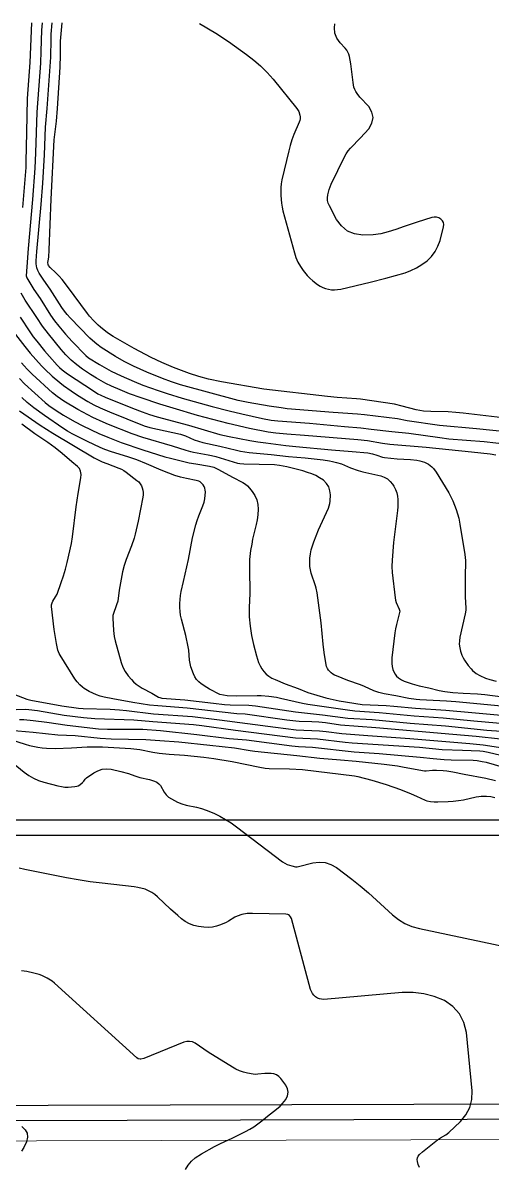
# Model space of a CAD drawing. Header units: centimetres. Extents: x 0 to 1311401, y -389375 to 85618.
# Drawn here: x 697179 to 701828, y -262728 to -251378 of the extents above; entities that cross this region are included whole.
import ezdxf

# ---------------------------------------------------------------- set-up
doc = ezdxf.new("R2010")
doc.units = ezdxf.units.CM
doc.header["$LTSCALE"] = 4
for name, color, linetype in [('0.6', 6, 'Continuous'), ('CURVAS-INTERMEDIARIAS', 39, 'Continuous'), ('CURVAS-MESTRA', 34, 'Continuous'), ('LIMITE-L', 7, 'Continuous')]:
    doc.layers.add(name, color=color, linetype=linetype)
doc.layers.add('P-MEIOFIO', color=171, linetype='Continuous', lineweight=9)

msp = doc.modelspace()

# ---------------------------------------------------------------- linework, layer by layer
at = {"layer": '0.6'}
msp.add_lwpolyline([(707200.512, -261772.811), (707090.364, -262090.436), (695010.346, -262123.459), (695353.85, -259434.376), (704824.687, -259434.376)], dxfattribs=at)
at = {"layer": 'CURVAS-INTERMEDIARIAS'}
for points, elevation in [([(697369.098, -251378.353), (697362.591, -251448.852), (697357.438, -251659.589), (697352.369, -251777.577), (697315.711, -252263.863), (697304.216, -252666.591), (697297.366, -252820.563), (697273.921, -253130.995), (697231.529, -253616.668), (697218.144, -253797.405), (697213.127, -253887.126), (697217.052, -253908.182), (697247.038, -253958.081), (697288.295, -254022.021), (697351.326, -254112.006), (697454.01, -254276.428), (697492.437, -254332.863), (697533.8, -254387.174), (697600.222, -254465.167), (697668.706, -254538.96), (697803.09, -254677.546), (697829.658, -254700.24), (697936.726, -254767.558), (698054.678, -254832.69), (698153.229, -254880.274), (698280.543, -254936.636), (698366.784, -254971.192), (698520.882, -255024.606), (698608.812, -255053.859), (698756.009, -255098.874), (699054.019, -255182.222), (699221.488, -255226.511), (699347.914, -255256.408), (699551.709, -255301.619), (699637.889, -255318.449), (699705.674, -255326.012), (700019.532, -255349.177), (700366.26, -255381.332), (700528.813, -255394.622), (700628.589, -255407.639), (700833.959, -255431.32), (701004.709, -255448.131), (701309.42, -255491.903), (701398.626, -255502.724), (701749.673, -255531.856), (702098.092, -255570.161)], 75645.041), ([(702192.011, -255457.242), (701674.504, -255403.822), (701306.109, -255372.976), (700986.517, -255324.063), (700891.787, -255304.682), (700564.104, -255265.879), (700493.204, -255259.22), (700253.456, -255241.959), (699798.193, -255204.758), (699738.566, -255197.748), (699619.401, -255179.246), (699412.67, -255144.61), (699311.959, -255124.358), (698739.697, -254966.822), (698652.502, -254939.407), (698563.933, -254906.478), (698408.481, -254843.49), (698274.167, -254783.271), (698182.086, -254736.488), (698097.911, -254688.772), (697954.607, -254596.336), (697910.164, -254564.462), (697868.374, -254529.197), (697842.227, -254503.784), (697646.228, -254302.444), (697617.108, -254270.36), (697590.305, -254236.312), (697565.339, -254200.83), (697450.783, -254018.87), (697385.15, -253928.871), (697339.488, -253859.536), (697325.9, -253834), (697316.814, -253806.538), (697312.721, -253787.874), (697310.448, -253767.965), (697310.54, -253737.729), (697317.327, -253645.558), (697359.31, -253180.81), (697375.867, -252966.33), (697392.892, -252686.263), (697403.588, -252412.537), (697419.841, -252228.67), (697456.286, -251719.339), (697458.181, -251539.955), (697460.308, -251488.659), (697470.091, -251378.67)], 75545.377), ([(701991.263, -255301.92), (701540.344, -255248.768), (701467.586, -255242.07), (701394.644, -255237.516), (701222.845, -255234.285), (701149.182, -255228.697), (701076.507, -255215.73), (700936.108, -255178.468), (700860.62, -255161.475), (700525.453, -255111.449), (700485.027, -255107.043), (700293.757, -255092.3), (700198.327, -255082.691), (699566.98, -255009.593), (699145.838, -254939.208), (699017.842, -254910.957), (698923.928, -254885.017), (698831.323, -254854.626), (698672.198, -254796.108), (698557.172, -254747.681), (698450.149, -254696.192), (698283.201, -254607.821), (698072.524, -254488.093), (698018.404, -254452.476), (697947.249, -254395.338), (697924.52, -254375.178), (697880.892, -254332.032), (697840.103, -254286.189), (697820.851, -254262.292), (697621.615, -253992.987), (697567.372, -253922.919), (697538.262, -253889.621), (697506.835, -253858.499), (697449.785, -253805.933), (697433.24, -253786.205), (697428.139, -253774.753), (697426.926, -253754.705), (697428.481, -253739.374), (697436.804, -253701.77), (697440.208, -253630.775), (697458.291, -253126.362), (697489.328, -252537.162), (697511.283, -252353.598), (697521.794, -252226.065), (697547.705, -251816.675), (697552.671, -251695.567), (697551.204, -251615.057), (697552.631, -251559.041), (697568.784, -251378.979)], 75445.713), ([(698928.828, -251383.243), (699090.996, -251480.583), (699215.286, -251564.076), (699395.91, -251691.722), (699467.222, -251746.69), (699535.154, -251805.259), (699598.02, -251869.248), (699657.493, -251936.846), (699892.556, -252227.443), (699912.141, -252258.476), (699923.98, -252293.206), (699926.075, -252311.329), (699925.895, -252329.204), (699922.334, -252346.729), (699916.506, -252364.017), (699863.657, -252485.808), (699844.052, -252538.841), (699827.574, -252592.939), (699813.166, -252647.733), (699746.35, -252935.854), (699739.302, -252974.068), (699734.593, -253012.461), (699733.371, -253051.124), (699734.497, -253089.966), (699740.921, -253167.844), (699746.991, -253204.944), (699755.586, -253241.538), (699869.1, -253658.68), (699885.015, -253705.909), (699904.413, -253751.4), (699929.035, -253794.288), (699957.138, -253835.448), (699995.444, -253882.171), (700022.718, -253910.975), (700052.347, -253937.345), (700098.888, -253973.225), (700124.432, -253989.283), (700151.029, -254002.932), (700179.185, -254012.967), (700208.375, -254020.588), (700238.353, -254024.381), (700268.284, -254025.683), (700298.139, -254023.231), (700327.938, -254018.276), (700618.735, -253950.923), (700775.957, -253911.479), (700966.122, -253855.661), (701024.535, -253833.683), (701080.639, -253807.418), (701133.237, -253774.727), (701183.525, -253737.749), (701226.874, -253694.169), (701263.903, -253646.563), (701291.456, -253592.92), (701312.692, -253535.231), (701347.901, -253401.942), (701349.423, -253379.268), (701346.096, -253358.323), (701335.468, -253339.972), (701319.983, -253323.338), (701298.945, -253312.246), (701277.2, -253305.362), (701254.408, -253304.801), (701230.899, -253308.455), (701084.617, -253354.187), (700956.072, -253397.994), (700873.619, -253428.201), (700799.919, -253451.46), (700725.242, -253469.471), (700649.1, -253479.61), (700547.759, -253484.78), (700466.476, -253471.339), (700394.166, -253443.004), (700335.308, -253392.323), (700285.434, -253326.751), (700215.739, -253191.306), (700205.553, -253165.516), (700198.852, -253139.184), (700197.394, -253112.067), (700199.432, -253084.41), (700213.057, -253029.462), (700234.272, -252976.989), (700366.085, -252707.461), (700383.275, -252676.45), (700402.414, -252646.854), (700424.486, -252619.37), (700523.722, -252517.011), (700607.108, -252427.921), (700637.297, -252372.951), (700650.089, -252318.071), (700636.793, -252263.298), (700606.111, -252208.609), (700519.431, -252116.07), (700491.317, -252078.425), (700478.822, -252058.442), (700468.434, -252037.48), (700459.878, -252015.924), (700450.122, -251970.41), (700429.843, -251785.755), (700416.88, -251712.993), (700409.696, -251689.886), (700400.23, -251667.99), (700387.347, -251647.915), (700372.169, -251629.068), (700321.937, -251576.189), (700290.237, -251529.369), (700269.579, -251479.885), (700265.487, -251426.428), (700270.314, -251387.448)], 75346.049), ([(697152.925, -254296.375), (697247.34, -254440.926), (697281.411, -254490.546), (697316.251, -254536.497), (697394.147, -254630.393), (697442.302, -254687.003), (697519.238, -254772.928), (697542.385, -254796.804), (697567.022, -254819.141), (697620.192, -254859.082), (697877.188, -255028.949), (697922.581, -255056.559), (697952.373, -255072.227), (697993.384, -255090.473), (698265.212, -255199.3), (698360.061, -255235.922), (698434.413, -255262.03), (698509.864, -255284.661), (698820.948, -255367.951), (699130.473, -255459.629), (699224.37, -255481.218), (699428.146, -255518.845), (699507.747, -255532.341), (699587.667, -255543.727), (699782.901, -255569.327), (699882.491, -255580.504), (700236.585, -255612.449), (700440.356, -255628.375), (700596.103, -255643.672), (700641.877, -255652.866), (700687.515, -255666.363), (700741.146, -255684.984), (700763.078, -255690.089), (700886.916, -255701.286), (701020.416, -255708.906), (701081.641, -255715.653), (701111.658, -255722.363), (701157.043, -255735.863), (701177.811, -255744.361), (701197.454, -255754.668), (701215.411, -255767.684), (701232.265, -255782.503), (701247.578, -255799.246), (701275.213, -255835.039), (701399.067, -256040.902), (701420.719, -256080.17), (701440.493, -256120.278), (701457.469, -256161.653), (701472.587, -256203.87), (701498.542, -256289.916), (701509.993, -256350.064), (701557.404, -256652.309), (701563.409, -256709.13), (701564.138, -256737.673), (701561.117, -256852.248), (701560.195, -256982.191), (701562.503, -257070.498), (701568.271, -257183.97), (701567.6, -257202.636), (701562.133, -257239.643), (701509.458, -257472.221), (701504.478, -257506.865), (701503.206, -257541.352), (701507.474, -257575.586), (701515.45, -257609.663), (701529.723, -257649.819), (701541.162, -257675.627), (701554.9, -257700.289), (701590.643, -257752.164), (701619.487, -257786.021), (701634.994, -257802.041), (701669.001, -257830.335), (701707.073, -257852.863), (701762.236, -257878.77), (701804.29, -257892.467), (701869.731, -257906.023)], 75844.37), ([(697107.18, -254469.423), (697196.853, -254588.613), (697251.033, -254655.02), (697361.972, -254778.644), (697396.286, -254814.11), (697468.134, -254881.815), (697543.702, -254945.352), (697582.858, -254975.398), (697656.136, -255028.225), (697720.07, -255071.564), (697823.275, -255134.226), (697882.638, -255166.261), (697943.28, -255195.866), (698036.1, -255236.178), (698382.28, -255374.953), (698436.598, -255390.296), (698742.294, -255458.585), (698790.758, -255475.056), (698876.935, -255513.908), (698962.704, -255540.046), (699130.31, -255577.722), (699294.732, -255617.658), (699336.13, -255626.348), (699419.776, -255638.848), (699639.064, -255658.34), (699812.044, -255678.278), (699976.772, -255693.349), (700155.427, -255713.565), (700216.284, -255722.474), (700246.422, -255728.527), (700287.879, -255738.211), (700335.349, -255752.604), (700426.55, -255791.968), (700500.86, -255819.071), (700546.163, -255831.695), (700725.803, -255872.262), (700760.024, -255884.796), (700791.071, -255901.79), (700817.372, -255925.488), (700840.508, -255953.65), (700854.203, -255975.04), (700870.681, -256006.158), (700883.572, -256038.376), (700891.087, -256072.257), (700895.013, -256107.248), (700894.354, -256178.862), (700891.813, -256214.564), (700852.509, -256532.07), (700837.431, -256708.471), (700835.894, -256768.926), (700839.736, -256829.28), (700867.539, -257082.124), (700872.194, -257104.44), (700878.934, -257126.279), (700909.13, -257193.092), (700912.523, -257213.188), (700908.578, -257240.584), (700879.96, -257346.691), (700871.161, -257386.924), (700864.358, -257427.545), (700836.144, -257677.046), (700834.672, -257705.101), (700835.254, -257733.009), (700838.942, -257760.67), (700845.997, -257792.986), (700854.93, -257816.446), (700866.582, -257838.088), (700882.311, -257856.965), (700900.75, -257874.013), (700930.358, -257895.282), (700956.936, -257908.815), (701037.717, -257934.083), (701106.286, -257953.204), (701201.458, -257974.359), (701303.013, -257999.805), (701361.164, -258010.637), (701440.257, -258020.127), (701542.68, -258027.267), (701683.955, -258033.941), (701755.298, -258038.919), (702037.619, -258076.063)], 75944.034), ([(702059.646, -258167.738), (701469.634, -258113.605), (701377.766, -258107.37), (701110.688, -258093.768), (701074.668, -258089.821), (701004.747, -258078.792), (700875.825, -258051.818), (700757.34, -258033.532), (700704.537, -258021.621), (700655.582, -258004.735), (700565.192, -257961.862), (700524.512, -257944.234), (700398.664, -257901.115), (700285.833, -257855.232), (700267.841, -257846.629), (700250.668, -257836.778), (700234.735, -257825.038), (700219.614, -257812.029), (700206.88, -257797.13), (700196.291, -257781.097), (700188.919, -257763.337), (700183.703, -257744.445), (700163.987, -257623.136), (700154.48, -257542.145), (700134.715, -257330.12), (700093.606, -257030.741), (700084.911, -256985.686), (700078.654, -256963.643), (700035.782, -256834.865), (700027.868, -256802.806), (700022.499, -256770.476), (700020.964, -256737.741), (700023.561, -256687.13), (700029.021, -256645.501), (700036.678, -256604.368), (700047.643, -256563.989), (700060.805, -256524.116), (700107.308, -256405.4), (700207.434, -256190.231), (700214.831, -256167.851), (700219.525, -256144.739), (700222.42, -256121.162), (700226.168, -256060.811), (700222.13, -256018.309), (700210.636, -255979.295), (700187.99, -255945.519), (700157.889, -255915.23), (700118.456, -255889.207), (700080.539, -255867.984), (700040.627, -255850.812), (699999.372, -255836.352), (699951.655, -255822.643), (699795.591, -255782.508), (699720.583, -255767.357), (699670.991, -255761.492), (699369.709, -255755.568), (699328.79, -255752.075), (699308.68, -255748.137), (699093.808, -255683.276), (699014.502, -255665.77), (698870.525, -255640.253), (698843.532, -255634.02), (698796.808, -255620.201), (698661.949, -255575.328), (698366.472, -255489.518), (698263.079, -255454.652), (698027.035, -255360.765), (697975.283, -255338.559), (697873.202, -255290.932), (697773.132, -255239.226), (697724.001, -255211.717), (697585.79, -255129.738), (697552.272, -255108.456), (697519.911, -255085.463), (697473.68, -255047.958), (697269.744, -254861.115), (697221.763, -254813.497), (697190.658, -254778.604), (697166.69, -254748.961)], 76043.698), ([(697143.932, -254906.37), (697195.232, -254957.145), (697400.73, -255144.145), (697437.082, -255172.69), (697509.099, -255222.801), (697583.12, -255269.857), (697690.328, -255331.809), (697771.439, -255373.344), (697932.607, -255450.705), (698020.125, -255488.609), (698153.843, -255539.657), (698368.964, -255611.73), (698584.215, -255681.556), (698642.104, -255697.042), (698826.482, -255740.927), (698893.703, -255753.241), (699028.554, -255774.783), (699071.356, -255785.962), (699117.561, -255806.82), (699255.58, -255884.294), (699359.87, -255936.748), (699383.724, -255952.515), (699405.158, -255971.453), (699424.966, -255992.503), (699451.197, -256024.652), (699477.345, -256065.258), (699496.92, -256108.035), (699506.634, -256154.048), (699509.783, -256202.243), (699505.567, -256257.227), (699499.49, -256306.151), (699490.243, -256354.571), (699455.598, -256498.91), (699446.099, -256547.486), (699435.331, -256611.384), (699425.456, -256699.914), (699423.268, -256788.971), (699426.851, -257038.618), (699421.647, -257177.692), (699421.456, -257269.926), (699429.581, -257361.8), (699444.417, -257453.009), (699464.349, -257543.242), (699492.781, -257656.756), (699502.859, -257690.319), (699514.926, -257723.044), (699529.961, -257754.513), (699546.976, -257785.142), (699567.553, -257812.891), (699590.698, -257837.821), (699617.671, -257858.543), (699647.211, -257876.454), (699679.327, -257891.771), (699777.083, -257932.741), (699906.769, -257981.312), (700001.659, -258018.864), (700182.09, -258073.311), (700225.006, -258084.257), (700311.806, -258101.961), (700540.099, -258140.579), (700779.693, -258149.45), (700854.146, -258154.982), (701068.197, -258175.118), (701368.512, -258194.079), (701628.171, -258218.929), (702027.411, -258254.033)], 76143.362), ([(697145.507, -255226.369), (697350.984, -255367.777), (697474.921, -255448.346), (697885.468, -255692.373), (697912.649, -255707.143), (697965.734, -255731.461), (698011.355, -255749.992), (698129.966, -255793.385), (698154.791, -255804.72), (698178.606, -255817.905), (698201.007, -255833.363), (698309.234, -255916.139), (698326.315, -255931.81), (698341.211, -255949.055), (698352.836, -255968.644), (698362.285, -255989.808), (698368.052, -256012.359), (698371.406, -256035.083), (698371.148, -256058.042), (698368.458, -256081.169), (698321.099, -256319.037), (698293.061, -256448.451), (698282.508, -256487.923), (698256.67, -256565.477), (698203.532, -256700.745), (698182.384, -256760.264), (698167.575, -256821.673), (698133.324, -257005.418), (698118.949, -257114.967), (698108.21, -257150.007), (698072.619, -257245.361), (698070.069, -257257.468), (698068.824, -257282.261), (698075.703, -257403.874), (698083.846, -257466.026), (698092.457, -257506.869), (698153.033, -257721.375), (698170.535, -257768.573), (698192.436, -257813.188), (698220.937, -257853.894), (698253.832, -257891.996), (698274.985, -257912.95), (698301.903, -257936.935), (698330.234, -257958.86), (698360.719, -257977.686), (698457.987, -258026.016), (698523.328, -258065.742), (698535.435, -258070.482), (698554.495, -258074.62), (698782.881, -258093.472), (699066.282, -258126.852), (699177.011, -258137.858), (699233.28, -258141.318), (699418.035, -258147.054), (699484.486, -258152.952), (699879.624, -258211.359), (700148.433, -258240.281), (700398.088, -258273.864), (700640.193, -258287.689), (701015.534, -258324.054), (701365.506, -258352.257), (701776.258, -258392.467), (701916.826, -258404.727)], 76342.69), ([(701912.886, -258484.501), (701669.205, -258456.764), (701439.273, -258435.256), (700675.922, -258369.489), (700327.331, -258343.852), (700177.31, -258320.877), (700111.945, -258313.273), (700041.375, -258309.928), (699918.066, -258307.829), (699884.358, -258305.738), (699792.938, -258294.063), (699380.825, -258235.703), (699299.273, -258230.573), (698805.384, -258174.502), (698517.713, -258152.829), (698432.32, -258144.192), (698268.439, -258118.829), (698069.435, -258083.128), (697982.884, -258065.561), (697944.878, -258055.734), (697907.784, -258043.552), (697872.034, -258027.828), (697837.195, -258009.748), (697785.81, -257978.964), (697770.409, -257968.021), (697742.015, -257943.034), (697716.766, -257914.787), (697694.79, -257883.911), (697547.773, -257649.872), (697539.748, -257634.221), (697526.97, -257601.395), (697517.526, -257567.31), (697510.635, -257532.623), (697490.215, -257394.167), (697463.945, -257168.251), (697464.134, -257148.959), (697469.05, -257130.296), (697477.351, -257112.461), (697503.037, -257071.669), (697517.482, -257043.121), (697558.652, -256928.589), (697580.392, -256863.23), (697600.45, -256797.378), (697618.001, -256730.831), (697660.252, -256542.239), (697671.38, -256477.434), (697706.347, -256178.038), (697727.034, -256045.402), (697753.713, -255890.471), (697755.916, -255858.405), (697750.845, -255823.526), (697739.657, -255797.562), (697720.475, -255776.8), (697664.804, -255732.9), (697568.421, -255648.227), (697500.053, -255592.131), (697427.87, -255541.057), (697297.775, -255455.793), (697167.491, -255357.015)], 76442.354), ([(697087.768, -258036.339), (697217.43, -258086.192), (697259.161, -258097.193), (697566.581, -258152.858), (697731.17, -258174.054), (697777.876, -258177.765), (698043.524, -258186.979), (698135.645, -258191.842), (698204.517, -258198.238), (698471.896, -258231.061), (698859.941, -258258.513), (699128.142, -258291.113), (699682.846, -258364.224), (699885.408, -258389.495), (700116.551, -258401.265), (700182.737, -258407.661), (700340.939, -258426.512), (700596.42, -258446.274), (701012.74, -258475.107), (701609.134, -258524.814), (701740.525, -258538.693), (701978.084, -258574.441)], 76542.018), ([(702041.408, -258674.746), (701788.87, -258615.121), (701739.694, -258606.899), (701706.662, -258603.343), (701535.105, -258594.298), (701332.512, -258589.058), (701107.897, -258564.113), (700441.428, -258522.483), (700370.924, -258516.09), (700099.882, -258484.11), (699880.864, -258472.482), (699284.813, -258397.43), (698953.746, -258351.932), (698870.653, -258342.088), (698465.859, -258312.637), (698277.578, -258295.153), (697892.42, -258280.66), (697780.978, -258272.361), (697587.243, -258248.791), (697322.449, -258202.793), (697236.502, -258190.791), (697205.602, -258189.026), (697111.301, -258191.798)], 76641.682), ([(701862.107, -258896.505), (701765.054, -258874.231), (701552.111, -258833.28), (701437.764, -258809.485), (701380.477, -258800.891), (701342.053, -258797.118), (701278.88, -258793.781), (701236.79, -258794.328), (701175.793, -258798.852), (701156.923, -258798.793), (700957.716, -258762.375), (700891.107, -258751.633), (700757.299, -258733.994), (700482.374, -258704.165), (700325.074, -258689.869), (700122.739, -258675.221), (699892.07, -258648.042), (699476.007, -258605.747), (699431.642, -258600.229), (699274.391, -258573.648), (699031.019, -258545.177), (698723.266, -258512.934), (698537.503, -258498.114), (698397.398, -258489.274), (698054.616, -258481.411), (697943.819, -258476.424), (697696.893, -258450.013), (697525.84, -258443.018), (697281.208, -258416.757), (697052.136, -258396.573)], 76841.011), ([(697055.785, -258486.506), (697202.404, -258533.004), (697243.868, -258544.463), (697328.091, -258562.178), (697370.7, -258568.152), (697413.431, -258572.477), (697499.374, -258574.516), (697660.895, -258569.798), (697815.301, -258559.591), (697886.843, -258557.896), (697968.883, -258560.268), (698249.84, -258575.826), (698336.871, -258586.458), (698465.699, -258611.083), (698530.135, -258620.754), (698627.458, -258630.703), (698780.612, -258642.257), (698972.595, -258662.746), (699069.961, -258675.043), (699252.051, -258705.523), (699528.458, -258761.956), (699580.283, -258770.271), (699619.519, -258772.724), (699822.45, -258776.627), (699948.275, -258783.874), (700463.328, -258847.614), (700496.859, -258853.301), (700636.045, -258889.285), (700780.025, -258931.576), (700920.999, -258983.012), (701027.118, -259025.618), (701079.186, -259047.924), (701164.418, -259088.933), (701181.607, -259095.026), (701217.553, -259101.898), (701254.511, -259104.225), (701291.549, -259104.255), (701392.92, -259101.177), (701444.049, -259097.952), (701494.877, -259092.512), (701545.23, -259083.772), (701669.415, -259055.121), (701695.327, -259051.08), (701721.482, -259049.12), (701772.34, -259049.007), (701814.456, -259052.985), (701855.51, -259063.152)], 76940.675), ([(697065.215, -258706.362), (697192.776, -258809.786), (697237.496, -258842.359), (697284.423, -258870.658), (697334.669, -258892.516), (697387.137, -258910.081), (697526.953, -258946.769), (697560.432, -258953.612), (697594.095, -258957.974), (697628.036, -258958.638), (697662.161, -258956.823), (697694.865, -258953.266), (697712.078, -258949.735), (697728.425, -258944.251), (697743.48, -258935.833), (697771.393, -258913.269), (697783.388, -258900.566), (697797.647, -258878.622), (697809.149, -258865.899), (697881.127, -258816.569), (697922.213, -258795.668), (697964.691, -258781.774), (698009.249, -258778.399), (698055.209, -258782.033), (698148.439, -258802.07), (698224.47, -258823.977), (698289.582, -258847.435), (698336.834, -258862.457), (698433.949, -258882.532), (698484.795, -258898.561), (698507.574, -258910.269), (698527.659, -258924.883), (698543.661, -258943.872), (698579.568, -259008.304), (698599.088, -259034.531), (698623.169, -259056.644), (698650.279, -259076.022), (698711.417, -259108.486), (698753.232, -259125.888), (698796.732, -259138.453), (698899.33, -259158.638), (698947.844, -259170.72), (698995.238, -259186.67), (699070.756, -259218.05), (699130.074, -259246.975), (699187.835, -259278.521), (699243.265, -259314.015), (699297.134, -259352.14), (699752.598, -259698.951), (699774.071, -259713.072), (699796.501, -259725.08), (699820.361, -259733.905), (699845.166, -259740.625), (699881.569, -259747.825), (699896.243, -259749.096), (699910.838, -259747.17), (700052.889, -259710.793), (700114.789, -259703.739), (700174.628, -259707.241), (700231.356, -259726.597), (700286.014, -259756.506), (700437.282, -259871.007), (700520.802, -259937.908), (700602.218, -260007.371), (700682.216, -260078.527), (700840.514, -260223.779), (700900.834, -260270.767), (700964.857, -260310.605), (701034.404, -260339.737), (701107.634, -260361.715), (702015.31, -260553.785)], 77040.339), ([(701108.361, -262731.558), (701095.215, -262701.604), (701088.182, -262672.626), (701086.822, -262653.433), (701089.186, -262635.363), (701097.168, -262618.979), (701108.875, -262603.719), (701139.931, -262575.939), (701286.444, -262458.556), (701317.982, -262435.902), (701368.367, -262406.745), (701399.82, -262384.389), (701516.729, -262274.957), (701569.547, -262208.538), (701608.363, -262136.877), (701626.184, -262057.346), (701630.013, -261972.575), (701573.955, -261393.01), (701548.076, -261293.874), (701505.755, -261206.062), (701438.791, -261135.235), (701355.397, -261075.715), (701254.976, -261035.895), (701152.397, -261007.543), (701046.547, -260996.405), (700938.526, -260996.744), (700160.834, -261064.047), (700138.586, -261063.343), (700117.321, -261059.456), (700097.507, -261050.79), (700078.666, -261038.938), (700062.546, -261023.16), (700048.748, -261005.845), (700038.45, -260986.258), (700030.49, -260965.156), (699839.416, -260262.112), (699831.906, -260245.482), (699819.586, -260232.018), (699811.832, -260227.028), (699803.676, -260223.12), (699785.766, -260219.721), (699455.297, -260210.768), (699402.767, -260212.802), (699348.301, -260222.354), (699301.331, -260238.236), (699279.28, -260249.416), (699215.32, -260288.42), (699193.141, -260299.962), (699137.329, -260325.47), (699097.275, -260339.305), (699056.583, -260348.522), (699014.915, -260350.789), (698972.604, -260348.417), (698918.166, -260340.693), (698872.264, -260330.057), (698828.551, -260314.585), (698788.123, -260291.864), (698749.895, -260264.311), (698713.667, -260232.627), (698642.296, -260168.04), (698514.25, -260046.882), (698485.879, -260023.359), (698455.845, -260002.639), (698423.314, -259986.111), (698389.11, -259972.385), (698317.267, -259953.268), (698280.69, -259946.847), (697963.006, -259912.678), (697845.123, -259897.169), (697727.718, -259878.353), (697610.639, -259857.337), (697197.618, -259777.222), (697142.052, -259761.943)], 77140.003), ([(697168.815, -262325.936), (697201.329, -262356.934), (697221.986, -262391.661), (697224.84, -262431.958), (697215.839, -262475.974), (697187.925, -262533.878), (697165.079, -262569.773)], 77339.331)]:
    msp.add_lwpolyline(points, dxfattribs=dict(at, elevation=elevation))
at = {"layer": 'CURVAS-MESTRA'}
for points, elevation in [([(697178.625, -253210.274), (697209.937, -252813.892), (697212.758, -252752.579), (697219.217, -252465.3), (697224.079, -252128.278), (697252.04, -251771.938), (697266.876, -251378.033)], 75744.706), ([(701866.251, -255666.483), (701807.852, -255655.738), (701624.747, -255637.446), (701174.401, -255588.869), (700816.428, -255560.313), (700742.504, -255550.268), (700593.443, -255524.895), (700497.458, -255512.914), (699968.668, -255470.372), (699795.011, -255458.051), (699686.484, -255447.088), (699609.159, -255436.252), (699424.219, -255400.787), (699214.042, -255352.046), (698909.204, -255270.933), (698666.984, -255200.331), (698535.512, -255159.681), (698352.253, -255098.266), (698236.776, -255056.172), (698143.62, -255019.051), (698057.215, -254981.322), (698000.652, -254953.94), (697907.925, -254903.084), (697848.026, -254865.944), (697770.431, -254813.271), (697712.055, -254769.916), (697657.062, -254722.34), (697605.558, -254670.97), (697557.619, -254616.266), (697432.474, -254462.39), (697374.61, -254385.309), (697316.321, -254301.531), (697203.22, -254129.144), (697162.121, -254058.807)], 75744.706), ([(701983.369, -258333.627), (701646.495, -258304.204), (701344.666, -258273.633), (701056.573, -258255.946), (700708.008, -258220.675), (700467.204, -258205.459), (700396.603, -258196.412), (700002.112, -258138.561), (699948.743, -258127.903), (699731.458, -258078.305), (699693.208, -258071.008), (699616.126, -258059.791), (699538.543, -258053.367), (699499.654, -258052.276), (699295.157, -258055.096), (699202.415, -258052.501), (699165.647, -258047.828), (699132.035, -258038.63), (699029.569, -257986.128), (699002.467, -257970.876), (698947.141, -257934.874), (698922.503, -257913.965), (698900.881, -257890.725), (698883.743, -257863.996), (698869.61, -257834.944), (698844.849, -257765.041), (698836.509, -257732.659), (698831.258, -257699.633), (698821.994, -257598.994), (698816.7, -257565.706), (698792.258, -257455.666), (698749.337, -257292.907), (698741.945, -257254.184), (698737.339, -257215.033), (698734.589, -257175.597), (698734.693, -257136.07), (698736.712, -257096.714), (698741.593, -257057.612), (698748.38, -257018.671), (698770.168, -256918.923), (698821.336, -256701.147), (698861.064, -256484.897), (698892.977, -256358.368), (698907.133, -256312.618), (698923.55, -256267.631), (698963.48, -256167.717), (698973.76, -256133.515), (698980.598, -256098.464), (698987.587, -256030.827), (698986.728, -256011.554), (698983.066, -255993.192), (698975.195, -255976.211), (698964.523, -255960.133), (698943.865, -255937.101), (698936.995, -255931.606), (698921.13, -255923.781), (698894.848, -255916.768), (698801.081, -255898.263), (698742.203, -255883.963), (698684.213, -255866.391), (698624.668, -255845.826), (698548.022, -255815.728), (698402.948, -255750.937), (698308.939, -255712.564), (698219.611, -255681.491), (698057.392, -255633.145), (697992.495, -255610.548), (697945.161, -255590.211), (697819.063, -255530.557), (697667.809, -255453.567), (697620.554, -255426.546), (697574.681, -255397.256), (697393.634, -255271.133), (697289.08, -255195.745), (697221.946, -255142.461), (697169.707, -255095.344)], 76243.026), ([(702034.674, -258791.099), (701772.61, -258715.727), (701728.931, -258706.16), (701679.458, -258698.117), (701641.928, -258695.432), (701421.786, -258690.66), (701352.431, -258687.813), (701245.981, -258678.44), (701116.777, -258663.262), (700708.408, -258628.58), (700463.074, -258611.554), (700049.903, -258564.077), (699908.978, -258557.812), (699843.772, -258552.093), (699394.779, -258493.783), (699224.197, -258478.585), (698901.927, -258438.846), (698544.171, -258401.482), (698367.394, -258386.903), (698016.43, -258386.63), (697927.506, -258382.51), (697618.007, -258346.772), (697417.621, -258316.522), (697281.048, -258299.922), (697189.648, -258292.689), (697147.022, -258290.978)], 76741.346), ([(698790.848, -262751.143), (698818.218, -262707.763), (698832.695, -262687.603), (698848.603, -262668.801), (698886.102, -262636.647), (698949.202, -262595.822), (699079.172, -262521.913), (699135.987, -262493.387), (699251.678, -262440.324), (699385.641, -262374.155), (699427.914, -262351.325), (699468.971, -262326.628), (699508.215, -262299.134), (699546.242, -262269.773), (699621.008, -262208.917), (699675.914, -262166.853), (699727.823, -262121.925), (699750.949, -262096.642), (699783.407, -262055.509), (699799.686, -262020.49), (699806.716, -261985.444), (699799.898, -261950.364), (699783.833, -261915.249), (699735.11, -261848.876), (699714.928, -261828.314), (699692.389, -261812.284), (699666.325, -261803.051), (699637.893, -261798.347), (699576.977, -261799.197), (699506.855, -261807.144), (699483.584, -261807.974), (699460.35, -261806.298), (699403.595, -261796.251), (699364.456, -261786.195), (699326.381, -261773.456), (699289.901, -261756.685), (699254.496, -261737.224), (699014.117, -261586.419), (698885.163, -261499.319), (698859.48, -261486.427), (698831.28, -261480.854), (698802.3, -261482.302), (698774.346, -261490.051), (698376.421, -261649.052), (698349.119, -261655.898), (698339.703, -261656.672), (698321.959, -261653.749), (698306.601, -261644.386), (697491.809, -260902.227), (697468.775, -260884.159), (697419.742, -260852.056), (697367.266, -260826.411), (697339.77, -260816.701), (697288.262, -260802.829), (697219.507, -260789.107), (697164.816, -260782.259)], 77239.667)]:
    msp.add_lwpolyline(points, dxfattribs=dict(at, elevation=elevation))
at = {"layer": 'LIMITE-L'}
msp.add_lwpolyline([(707197.21, -262240.144), (694839.907, -262273.926), (695221.792, -259284.376), (708222.232, -259284.376)], close=True, dxfattribs=at)
at = {"layer": 'P-MEIOFIO'}
msp.add_lwpolyline([(695688.228, -256090.035), (693794.639, -256100.36), (692598.687, -256106.881), (690156.953, -256120.195, 0.414213562), (690008.275, -256270.504), (690015.068, -257516.287), (690021.589, -258712.238), (690028.11, -259908.189), (690034.631, -261104.14), (690041.424, -262349.923, 0.414213562), (690191.733, -262498.602), (692633.467, -262485.288), (693829.418, -262478.767), (694840.993, -262473.251), (707204.02, -262439.454), (714476.948, -262419.572, 0.415010138), (714626.033, -262269.262), (714592.883, -256189.707, 0.414213562), (714442.574, -256041.028), (708863.9, -256071.447)], format="xyb", dxfattribs=at)

doc.saveas('drawing.dxf')
